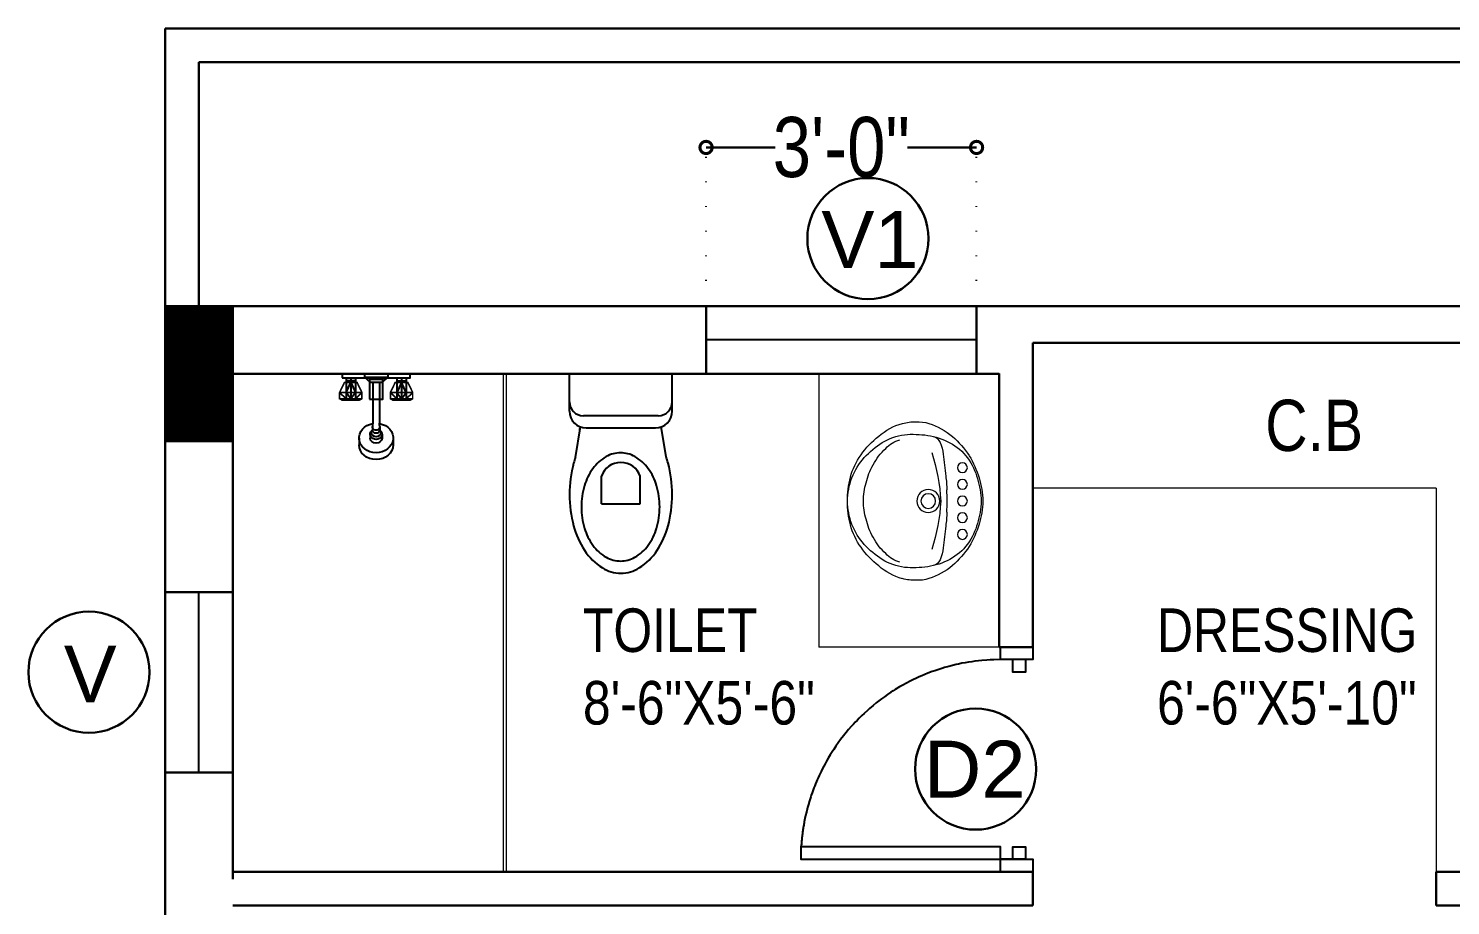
# Model space of a CAD drawing. Extents: x 187966 to 202201, y 659574 to 1343694.
# Drawn here: x 193275.7 to 193465, y 665305.6 to 665422.3 of the extents above; entities that cross this region are included whole.
import ezdxf

# ---------------------------------------------------------------- set-up
doc = ezdxf.new("R2010")
doc.units = 0
doc.header["$MEASUREMENT"] = 0
doc.header["$PDMODE"] = 32
doc.linetypes.add('DOT2', pattern=[3.175, 0, -3.175])
for name, color, linetype in [('A-Door', 144, 'Continuous'), ('cup', 126, 'Continuous'), ('ELE', 7, 'Continuous'), ('FURNITURE', 250, 'Continuous')]:
    doc.layers.add(name, color=color, linetype=linetype)
for name, color, linetype, lineweight in [('A-Wall', 7, 'Continuous', 30), ('HATCH', 8, 'Continuous', 20), ('Layer3', 170, 'Continuous', 13), ('P-SANIT', 53, 'Continuous', 9), ('sill', 32, 'Continuous', 25), ('Text', 55, 'Continuous', 25), ('TILE', 252, 'Continuous', 0), ('WINDOW', 147, 'Continuous', 25)]:
    doc.layers.add(name, color=color, linetype=linetype, lineweight=lineweight)
doc.styles.add('AA_03.50', font='ARIALN.TTF', dxfattribs={"height": 8})
doc.styles.add('jag', font='arial.ttf')
doc.styles.get("Standard").update_dxf_attribs({"font": 'stylu.ttf', "height": 7})
doc.dimstyles.new('AA_03.50', dxfattribs={"dimtxt": 9, "dimasz": 3.25, "dimexe": 1.75, "dimexo": 3.375, "dimgap": 0.09, "dimtad": 0, "dimdec": 0, "dimzin": 3, "dimdsep": 46, "dimlunit": 4, "dimtxsty": 'AA_03.50', "dimblk": 'DOTSMALL', "dimcen": 0.09, "dimclre": 7, "dimadec": 0, "dimazin": 0, "dimtfac": 1, "dimtdec": 0, "dimtofl": 0, "dimtmove": 0, "dimatfit": 3, "dimfxl": 1, "dimtolj": 1, "dimtzin": 0, "dimlwd": -1, "dimarcsym": 0})

# ---------------------------------------------------------------- blocks, each defined once
blk = doc.blocks.new('s')
for p, q in [((59167.8, 41466.4), (59167.8, 41456.4)), ((59235.8, 41456.4), (59167.8, 41456.4)), ((59167.8, 41456.4), (59184.8, 41441.4)), ((59235.8, 41456.4), (59218.8, 41441.4)), ((59235.8, 41466.4), (59235.8, 41456.4)), ((59218.8, 41441.4), (59184.8, 41441.4)), ((59191.8, 41441.4), (59191.8, 41320.6)), ((59211.8, 41441.4), (59211.8, 41320.6)), ((59184.3, 41288.4), (59184.3, 41277.4)), ((59190.8, 41309.8), (59190.8, 41301)), ((59212.8, 41309.8), (59212.8, 41301)), ((59219.3, 41288.4), (59219.3, 41277.4)), ((59151.8, 41277.4), (59151.8, 41257.2)), ((59251.8, 41277.4), (59251.8, 41257.2))]:
    blk.add_line(p, q)
for centre, start, end in [((59141.8, 41320.6), 349.3898, 0), ((59261.8, 41320.6), 180, 190.6102)]:
    blk.add_arc(centre, 50, start, end)
for centre, major_axis, ratio, start_param, end_param in [((59201.8, 41277.4), (50, 0), 0.866025, 1.772154, 7.652624), ((59201.8, 41288.4), (17.5, 0), 0.866025, 2.351309, 7.073469), ((59201.8, 41293.4), (14, 0), 0.866025, 2.474568, 6.95021), ((59201.8, 41309.8), (11, 0), 0.875834, 2.978972, 6.445806), ((59201.8, 41301), (11, 0), 0.875834, 3.141593, 6.283185), ((59201.8, 41257.2), (50, 0), 0.866025, 3.141593, 6.283185), ((59201.8, 41277.4), (17.5, 0), 0.866025, 3.141593, 6.283185)]:
    blk.add_ellipse(centre, major_axis=major_axis, ratio=ratio, start_param=start_param, end_param=end_param)
blk = doc.blocks.new('SHOWER MIXER-P')
for p, q in [((-15, -17), (-15, -12)), ((15, -17), (15, -12))]:
    blk.add_line(p, q)
for points in [[(-100, -12), (100, -12), (100, 0), (-100, 0)], [(-20, -75), (20, -75), (20, -17), (-20, -17)]]:
    blk.add_lwpolyline(points, close=True)
blk = doc.blocks.new('EREWRRWE')
at = {"layer": 'FURNITURE'}
for p, q in [((158119.89, 672801.88), (158119.89, 672799.09)), ((158121.15, 672801.46), (158119.89, 672801.46)), ((158120.52, 672801.88), (158120.52, 672799.09)), ((158121.15, 672801.88), (158121.15, 672799.09)), ((158126.65, 672801.88), (158126.65, 672799.09)), ((158126.65, 672801.46), (158127.91, 672801.46)), ((158127.28, 672801.88), (158127.28, 672799.09)), ((158127.91, 672801.88), (158127.91, 672799.09)), ((158119.89, 672799.09), (158119.04, 672799.93)), ((158119.89, 672799.93), (158120.52, 672801.24)), ((158120.52, 672799.09), (158119.89, 672799.93)), ((158120.52, 672801.24), (158121.15, 672799.93)), ((158121.15, 672799.93), (158120.52, 672799.09)), ((158121.15, 672799.09), (158122, 672799.93)), ((158126.65, 672799.09), (158125.8, 672799.93)), ((158127.28, 672801.24), (158126.65, 672799.93)), ((158126.65, 672799.93), (158127.28, 672799.09)), ((158127.91, 672799.93), (158127.28, 672801.24)), ((158127.28, 672799.09), (158127.91, 672799.93)), ((158127.91, 672799.09), (158128.76, 672799.93))]:
    blk.add_line(p, q, dxfattribs=at)
at = {"layer": 'FURNITURE', "const_width": 0.215}
for points in [[(158119.04, 672799.09), (158119.41, 672798.88), (158121.63, 672798.88), (158122, 672799.09), (158122, 672799.93), (158121.37, 672801.24), (158119.67, 672801.24), (158119.04, 672799.93)], [(158128.76, 672799.09), (158128.39, 672798.88), (158126.17, 672798.88), (158125.8, 672799.09), (158125.8, 672799.93), (158126.43, 672801.24), (158128.13, 672801.24), (158128.76, 672799.93)]]:
    blk.add_lwpolyline(points, close=True, dxfattribs=at)
for points in [[(158122, 672799.93), (158119.04, 672799.93)], [(158125.8, 672799.93), (158128.76, 672799.93)], [(158122, 672799.09), (158119.04, 672799.09)], [(158125.8, 672799.09), (158128.76, 672799.09)]]:
    blk.add_lwpolyline(points, dxfattribs=at)
at = {"layer": 'FURNITURE', "xscale": 0.0452994030559635, "yscale": 0.0452994030559635, "zscale": 0.0452994030559635}
blk.add_blockref('SHOWER MIXER-P', (158123.9, 672802.42), dxfattribs=at)
at = {"layer": 'FURNITURE', "extrusion": (0, 0, -1), "xscale": 0.0452994030559635, "yscale": 0.0452994030559635, "zscale": -0.0452994030559635}
blk.add_blockref('s', (-160805.7, 670924.02), dxfattribs=at)
blk = doc.blocks.new('OVALIN PLANTA Nº 2')
at = {"layer": 'P-SANIT'}
for centre, radius in [((-0.1016, -0.162), 0.015), ((-0.0508, -0.162), 0.015), ((0, -0.162), 0.015), ((0.0508, -0.162), 0.015), ((0.1016, -0.162), 0.015), ((0, -0.266), 0.035), ((0, -0.266), 0.0225)]:
    blk.add_circle(centre, radius, dxfattribs=at)
for centre, radius, start, end in [((-0.0092, -0.3099), 0.2037, 116.7862, 136.849), ((0.0162, -0.3992), 0.3006, 106.8214, 120.9058), ((0.0169, -0.399), 0.2954, 99.9925, 113.5157), ((0.0034, -0.345), 0.2451, 90.7986, 107.628), ((0.0087, -0.4019), 0.297, 91.669, 98.331), ((-0.0034, -0.345), 0.2451, 72.372, 89.2014), ((-0.0087, -0.4019), 0.297, 81.669, 88.331), ((-0.0169, -0.399), 0.2954, 66.4843, 80.0075), ((-0.0162, -0.3992), 0.3006, 59.0942, 73.1786), ((0.0092, -0.3099), 0.2037, 43.151, 63.2138), ((0.0314, -0.3937), 0.3041, 123.9103, 138.5833), ((0.0027, -0.2979), 0.2049, 141.5769, 161.5925), ((-0.0314, -0.3937), 0.3041, 41.4167, 56.0897), ((-0.0027, -0.2979), 0.2049, 18.4075, 38.4231), ((-0.0417, -0.3252), 0.2039, 139.4152, 162.642), ((0.0716, -1.7537), 1.5482, 95.4652, 97.9638), ((-0.0021, -0.8268), 0.6186, 92.9716, 96.8438), ((-0.0269, 0.1154), 0.3245, 268.7043, 274.7481), ((0.0269, 0.1154), 0.3245, 265.2519, 271.2957), ((0.0021, -0.8268), 0.6186, 83.1562, 87.0284), ((-0.0716, -1.7537), 1.5482, 82.0362, 84.5348), ((0.0417, -0.3252), 0.2039, 17.358, 40.5848), ((0.0391, -0.3064), 0.2422, 162.407, 179.1897), ((-0.1674, -0.2578), 0.03, 111.7839, 166.7564), ((-0.1217, -0.3722), 0.1532, 97.9638, 111.7839), ((0.0328, -0.8211), 0.594, 93.1697, 107.6655), ((-0.0328, -0.8211), 0.594, 72.3345, 86.8303), ((0.1217, -0.3722), 0.1532, 68.2161, 82.0362), ((0.1674, -0.2578), 0.03, 13.2436, 68.2161), ((-0.0391, -0.3064), 0.2422, 0.8103, 17.593), ((-0.1344, -0.2962), 0.1068, 162.642, 183.6576), ((-0.1066, -0.3091), 0.1345, 177.3925, 195.3301), ((-0.0279, -0.3153), 0.1755, 175.9697, 187.6164), ((0.0279, -0.3153), 0.1755, 352.3836, 4.0303), ((0.1344, -0.2962), 0.1068, 356.3424, 17.358), ((0.1066, -0.3091), 0.1345, 344.6699, 2.6075), ((-0.0596, -0.2962), 0.1833, 195.3301, 221.2175), ((-0.0259, -0.3151), 0.1776, 187.6164, 210.8024), ((0.0259, -0.3151), 0.1776, 329.1976, 352.3836), ((0.0596, -0.2962), 0.1833, 318.7825, 344.6699), ((-0.0995, -0.3288), 0.0902, 195.555, 227.7101), ((0.0995, -0.3288), 0.0902, 312.2899, 344.445), ((0.0069, -0.2583), 0.2587, 217.8305, 235.1979), ((0.0739, -0.241), 0.3015, 213.186, 226.814), ((-0.031, -0.2788), 0.1741, 222.0906, 243.055), ((0.031, -0.2788), 0.1741, 296.945, 317.9094), ((-0.0739, -0.241), 0.3015, 313.186, 326.814), ((-0.0069, -0.2583), 0.2587, 304.8021, 322.1695), ((-0.0155, -0.2956), 0.2153, 234.441, 254.5665), ((0.0049, -0.306), 0.2069, 228.423, 248.4383), ((-0.01, -0.258), 0.2024, 240.4039, 257.0248), ((-0.0057, -0.3022), 0.1609, 252.0048, 272.03), ((0.0057, -0.3022), 0.1609, 267.97, 287.9952), ((0.01, -0.258), 0.2024, 282.9752, 299.5961), ((-0.0049, -0.306), 0.2069, 291.5617, 311.577), ((0.0155, -0.2956), 0.2153, 285.4335, 305.559), ((0, -0.2078), 0.3042, 256.1489, 270.0051), ((0.0028, -0.3035), 0.2085, 249.2189, 269.2227), ((-0.0028, -0.3035), 0.2085, 270.7773, 290.7811), ((0, -0.2078), 0.3042, 269.9949, 283.8511)]:
    blk.add_arc(centre, radius, start, end, dxfattribs=at)
blk = doc.blocks.new('EGVSVS')
at = {"layer": 'A-Wall'}
h = blk.add_hatch(dxfattribs=at)
h.set_pattern_fill('ANSI31', color=256, style=0)
h.set_pattern_definition([(45, (0, 0), (-0.088388347648, 0.088388347648), [])])
h.paths.add_polyline_path([(188258.49, 672097.51), (188258.49, 672106.51), (188240.49, 672106.51), (188240.49, 672097.51)])
blk.add_lwpolyline([(188240.49, 672106.51), (188258.49, 672106.51), (188258.49, 672097.51), (188240.49, 672097.51)], close=True, dxfattribs=at)
blk = doc.blocks.new('qwewerer')
at = {"layer": 'ELE', "color": 30}
for p, q in [((5777.8647, -153.8252), (5777.8647, -153.9319)), ((5778.0138, -153.8252), (5778.0138, -153.9319)), ((5778.0724, -154.1163), (5777.8062, -154.1163)), ((5777.7423, -154.1802), (5777.7423, -154.3243)), ((5777.7955, -154.1632), (5778.083, -154.1632)), ((5778.1363, -154.1802), (5778.1363, -154.3243)), ((5778.1363, -154.3243), (5777.7423, -154.3243))]:
    blk.add_line(p, q, dxfattribs=at)
for points in [[(5777.9393, -153.5586, 0.142494), (5777.8688, -153.5791, 0.10717), (5777.8, -153.6472, 0.078641), (5777.7582, -153.7405, 0.066012), (5777.7423, -153.8609, 0.066012), (5777.7582, -153.9814, 0.019964), (5777.766, -154.0063, 0.10717)], [(5778.1136, -154.0031, 0.017373), (5778.1203, -153.9814, 0.066012), (5778.1363, -153.8609, 0.066012), (5778.1203, -153.7405, 0.078641), (5778.0786, -153.6472, 0.10717), (5778.0098, -153.5791, 0.142494), (5777.9393, -153.5586, 0.142494)]]:
    blk.add_lwpolyline(points, format="xyb", dxfattribs=at)
blk.add_lwpolyline([(5777.9404, -153.6057, 0.130744), (5777.8857, -153.6203, 0.106529), (5777.8342, -153.6665, 0.083979), (5777.8023, -153.7312, 0.07291), (5777.7903, -153.8133, 0.07291), (5777.8023, -153.8954, 0.083979), (5777.8342, -153.9601, 0.106529), (5777.8857, -154.0063, 0.130744), (5777.9404, -154.0209, 0.130744), (5777.9952, -154.0063, 0.106529), (5778.0466, -153.9601, 0.083979), (5778.0785, -153.8954, 0.07291), (5778.0906, -153.8133, 0.07291), (5778.0785, -153.7312, 0.083979), (5778.0466, -153.6665, 0.106529), (5777.9952, -153.6203, 0.130744)], format="xyb", close=True, dxfattribs=at)
for points in [[(5778.0138, -153.8252), (5777.8647, -153.8252)], [(5777.766, -154.0063), (5777.7846, -154.1201)], [(5778.1136, -154.0031), (5778.0941, -154.1201)]]:
    blk.add_lwpolyline(points, dxfattribs=at)
for centre, radius, start, end in [((5777.9393, -153.9044), 0.0794, 200.2256, 339.7744), ((5777.8062, -154.1802), 0.0639, 90, 180), ((5778.0724, -154.1802), 0.0639, 0, 90), ((5777.7955, -154.2165), 0.0532, 90, 180), ((5778.083, -154.2165), 0.0532, 0, 90)]:
    blk.add_arc(centre, radius, start, end, dxfattribs=at)
at = {"layer": 'TILE', "linetype": 'Continuous', "lineweight": 5}
for p, q in [((5777.8787, -153.9551), (5777.8787, -153.9559)), ((5778.0984, -154.0945), (5778.0984, -154.1148))]:
    blk.add_line(p, q, dxfattribs=at)
blk = doc.blocks.new('_DotSmall')
at = {"color": 0, "linetype": 'ByBlock', "const_width": 0.5}
blk.add_lwpolyline([(-0.0625, 0, 1), (0.0625, 0, 1)], format="xyb", close=True, dxfattribs=at)
blk = doc.blocks.new('*D164')
at = {"layer": 'A-Wall', "color": 7, "linetype": 'DOT2', "lineweight": -2, "transparency": 16777216}
for p, q in [((193365.93, 665388.74), (193365.93, 665408.23)), ((193401.93, 665388.74), (193401.93, 665408.23))]:
    blk.add_line(p, q, dxfattribs=at)
at = {"layer": 'A-Wall', "color": 0, "transparency": 16777216}
for p, q in [((193365.93, 665406.48), (193375.11, 665406.48)), ((193401.93, 665406.48), (193392.75, 665406.48))]:
    blk.add_line(p, q, dxfattribs=at)
at = {"layer": 'DEFPOINTS', "color": 0, "transparency": 16777216}
for p in [(193401.93, 665406.48), (193365.93, 665385.36), (193401.93, 665385.36)]:
    blk.add_point(p, dxfattribs=at)
at = {"layer": 'A-Wall', "color": 0, "transparency": 16777216, "xscale": 3.25, "yscale": 3.25, "zscale": 3.25, "rotation": 180}
blk.add_blockref('_DotSmall', (193365.93, 665406.48), dxfattribs=at)
at = {"layer": 'A-Wall', "color": 0, "transparency": 16777216, "xscale": 3.25, "yscale": 3.25, "zscale": 3.25}
blk.add_blockref('_DotSmall', (193401.93, 665406.48), dxfattribs=at)
at = {"layer": 'A-Wall', "color": 0, "transparency": 16777216, "insert": (193383.93, 665406.48), "char_height": 8, "attachment_point": 5, "style": 'AA_03.50'}
blk.add_mtext('\\A1;3\'-0"', dxfattribs=at)

msp = doc.modelspace()

# ---------------------------------------------------------------- linework, layer by layer
at = {"layer": 'A-Door'}
msp.add_lwpolyline([(193409.43, 665339.97), (193409.43, 665338.31), (193405.11, 665338.31), (193405.11, 665339.97), (193409.43, 665339.97), (193409.43, 665338.31), (193408.43, 665338.31), (193408.43, 665336.65), (193406.77, 665336.65), (193406.77, 665338.31), (193405.11, 665338.31), (193404.24, 665338.29), (193403.76, 665338.27), (193403.28, 665338.24), (193402.64, 665338.19), (193402.17, 665338.14), (193401.71, 665338.09), (193401.28, 665338.03), (193400.85, 665337.96), (193400.42, 665337.89), (193399.99, 665337.81), (193399.52, 665337.71), (193399.23, 665337.65), (193398.72, 665337.53), (193398.22, 665337.4), (193397.68, 665337.25), (193397.29, 665337.13), (193396.9, 665337.01), (193396.37, 665336.83), (193396.01, 665336.7), (193395.45, 665336.49), (193395.05, 665336.33), (193394.64, 665336.16), (193394.3, 665336.01), (193393.95, 665335.85), (193393.47, 665335.62), (193393.1, 665335.44), (193392.6, 665335.18), (193392.1, 665334.9), (193391.69, 665334.67), (193391.11, 665334.32), (193390.85, 665334.16), (193390.53, 665333.95), (193390.07, 665333.64), (193389.66, 665333.35), (193389.3, 665333.09), (193388.93, 665332.82), (193388.57, 665332.53), (193388.16, 665332.2), (193387.69, 665331.8), (193387.4, 665331.55), (193386.95, 665331.14), (193386.68, 665330.88), (193386.32, 665330.52), (193386.02, 665330.22), (193385.79, 665329.97), (193385.55, 665329.72), (193385.24, 665329.38), (193384.9, 665328.99), (193384.58, 665328.61), (193384.22, 665328.16), (193383.83, 665327.65), (193383.53, 665327.24), (193383.22, 665326.8), (193382.92, 665326.36), (193382.72, 665326.04), (193382.45, 665325.61), (193382.19, 665325.19), (193381.96, 665324.79), (193381.76, 665324.42), (193381.59, 665324.11), (193381.4, 665323.74), (193381.25, 665323.43), (193381.11, 665323.14), (193380.98, 665322.87), (193380.83, 665322.55), (193380.73, 665322.31), (193380.62, 665322.06), (193380.51, 665321.79), (193380.39, 665321.49), (193380.29, 665321.22), (193380.19, 665320.96), (193380.05, 665320.58), (193380.05, 665320.58), (193379.94, 665320.25), (193379.86, 665320.02), (193379.78, 665319.77), (193379.78, 665319.77), (193379.66, 665319.39), (193379.59, 665319.16), (193379.59, 665319.16), (193379.52, 665318.89), (193379.52, 665318.89), (193379.45, 665318.64), (193379.45, 665318.64), (193379.38, 665318.38), (193379.38, 665318.38), (193379.28, 665317.98), (193379.28, 665317.98), (193379.18, 665317.57), (193379.18, 665317.57), (193379.09, 665317.14), (193379, 665316.7), (193378.97, 665316.55), (193378.95, 665316.44), (193378.92, 665316.26), (193378.9, 665316.12), (193378.87, 665315.93), (193378.85, 665315.84), (193378.83, 665315.69), (193378.82, 665315.61), (193378.8, 665315.5), (193378.78, 665315.38), (193378.77, 665315.26), (193378.76, 665315.18), (193378.75, 665315.09), (193378.73, 665315), (193378.72, 665314.89), (193378.71, 665314.78), (193378.69, 665314.66), (193378.67, 665314.47), (193378.66, 665314.33), (193378.65, 665314.2), (193378.63, 665314.04), (193378.63, 665313.96), (193378.62, 665313.85), (193378.61, 665313.72), (193378.6, 665313.61), (193378.6, 665313.51), (193378.53, 665313.39), (193378.53, 665311.73), (193409.43, 665311.73), (193409.43, 665310.07), (193405.11, 665310.07), (193405.11, 665311.73), (193406.77, 665311.73), (193406.77, 665313.39), (193408.43, 665313.39), (193408.43, 665311.73), (193405.11, 665311.73), (193405.11, 665313.39), (193378.53, 665313.39)], dxfattribs=at)
at = {"layer": 'A-Wall'}
for p, q in [((193293.93, 665422.32), (194024.88, 665422.32)), ((193293.93, 665385.36), (193293.93, 665422.32)), ((193298.43, 665385.36), (193298.43, 665417.82)), ((193365.93, 665385.36), (193365.93, 665376.36)), ((193401.93, 665385.36), (193401.93, 665376.36)), ((193409.43, 665380.45), (193409.43, 665339.97)), ((193487.1, 665380.45), (193409.43, 665380.45)), ((193404.93, 665376.4), (193404.93, 665339.97)), ((193302.93, 665347.29), (193293.93, 665347.29)), ((193409.43, 665339.97), (193404.93, 665339.97)), ((193302.93, 665323.29), (193293.93, 665323.29)), ((193409.43, 665310.07), (193302.93, 665310.07)), ((193409.43, 665310.07), (193409.43, 665305.57)), ((193463.1, 665310.07), (193463.1, 665305.57)), ((193463.1, 665310.07), (193487.1, 665310.07)), ((193409.43, 665305.57), (193302.93, 665305.57))]:
    msp.add_line(p, q, dxfattribs=at)
for points in [[(193298.43, 665417.82), (194020.4, 665417.82), (194020.4, 664934.5)], [(193491.6, 665385.36), (193293.93, 665385.36), (193293.91, 664930.02)], [(193404.93, 665376.36), (193302.93, 665376.36), (193302.93, 665309.07)], [(193463.1, 665305.57), (193482.64, 665305.57), (193482.62, 665206.82)]]:
    msp.add_lwpolyline(points, dxfattribs=at)
at = {"layer": 'cup'}
for p, q in [((193293.93, 665350.29), (193293.93, 665320.29)), ((193302.93, 665320.29), (193302.93, 665350.29))]:
    msp.add_line(p, q, dxfattribs=at)
at = {"layer": 'ELE', "linetype": 'ByBlock', "lineweight": 30}
for centre in [(193387.47, 665394.35), (193283.8, 665336.63), (193401.81, 665323.73)]:
    msp.add_circle(centre, 8.06, dxfattribs=at)
at = {"layer": 'HATCH'}
for p, q in [((193380.93, 665376.4), (193380.93, 665339.97)), ((193463.1, 665361.11), (193409.43, 665361.11)), ((193463.1, 665361.11), (193463.1, 665310.07)), ((193404.93, 665339.97), (193380.93, 665339.97))]:
    msp.add_line(p, q, dxfattribs=at)
at = {"layer": 'Layer3'}
for p, q in [((193338.93, 665376.36), (193338.93, 665310.07)), ((193339.33, 665376.36), (193339.33, 665310.07))]:
    msp.add_line(p, q, dxfattribs=at)
at = {"layer": 'sill'}
for p, q in [((193401.93, 665385.36), (193365.93, 665385.36)), ((193365.93, 665376.36), (193401.93, 665376.36))]:
    msp.add_line(p, q, dxfattribs=at)
at = {"layer": 'WINDOW'}
for p, q in [((193401.93, 665380.86), (193365.93, 665380.86)), ((193298.43, 665323.29), (193298.43, 665347.29))]:
    msp.add_line(p, q, dxfattribs=at)

# ---------------------------------------------------------------- block references
at = {"layer": 'A-Wall', "rotation": 270}
msp.add_blockref('EGVSVS', (-478803.58, 853625.85), dxfattribs=at)
at = {"layer": 'A-Wall'}
msp.add_blockref('EREWRRWE', (35198.12, -7426.06), dxfattribs=at)
at = {"layer": 'ELE', "xscale": 34.69827985391021, "yscale": 34.69827985391021, "zscale": 34.69827985391021, "rotation": 180}
msp.add_blockref('qwewerer', (393839.14, 660021.57), dxfattribs=at)
at = {"layer": 'P-SANIT', "xscale": -43.70907628163695, "yscale": 43.70907628163695, "zscale": 43.70907628163695, "rotation": 270}
msp.add_blockref('OVALIN PLANTA Nº 2', (193407.13, 665359.41), dxfattribs=at)

# ---------------------------------------------------------------- texts
at = {"layer": 'Text', "char_height": 7.5716, "width": 212.5439, "attachment_point": 1, "style": 'jag'}
for s, insert in [('V1{\\H0.8193x; }^I', (193381.28, 665398)), ('V{\\H0.8193x; }^I', (193280.44, 665340.18)), ('D2{\\H0.8193x; }^I', (193394.93, 665327.51))]:
    msp.add_mtext(s, dxfattribs=dict(at, insert=insert))
at = {"layer": 'Text', "attachment_point": 4}
for s, insert, char_height, width in [('{\\fArial Narrow|b0|i0|c1|p15;C.B}', (193440.35, 665369.44), 6.8219, 104.3014), ('{\\fArial Narrow|b0|i0|c0|p15;TOILET\\P8\'-6"X5\'-6"}', (193349.54, 665337.35), 5.7945, 35.5068), ('{\\fArial Narrow|b0|i0|c0|p15;DRESSING\\P6\'-6"X5\'-10"}', (193425.95, 665337.35), 5.7945, 35.5068)]:
    msp.add_mtext(s, dxfattribs=dict(at, insert=insert, char_height=char_height, width=width))

# ---------------------------------------------------------------- dimensions: what is measured, and where the dimension line sits
at = {"layer": 'A-Wall'}
dim = msp.add_linear_dim(base=(193401.93, 665406.48), p1=(193365.93, 665385.36), p2=(193401.93, 665385.36), dimstyle='AA_03.50', override={"dimtxt": 8, "dimdec": 1, "dimtdec": 1, "dimfxl": 0.1}, dxfattribs=at)
dim.commit()
dim.dimension.update_dxf_attribs({"geometry": '*D164', "text_midpoint": (193383.93, 665406.48)})

doc.saveas('drawing.dxf')
